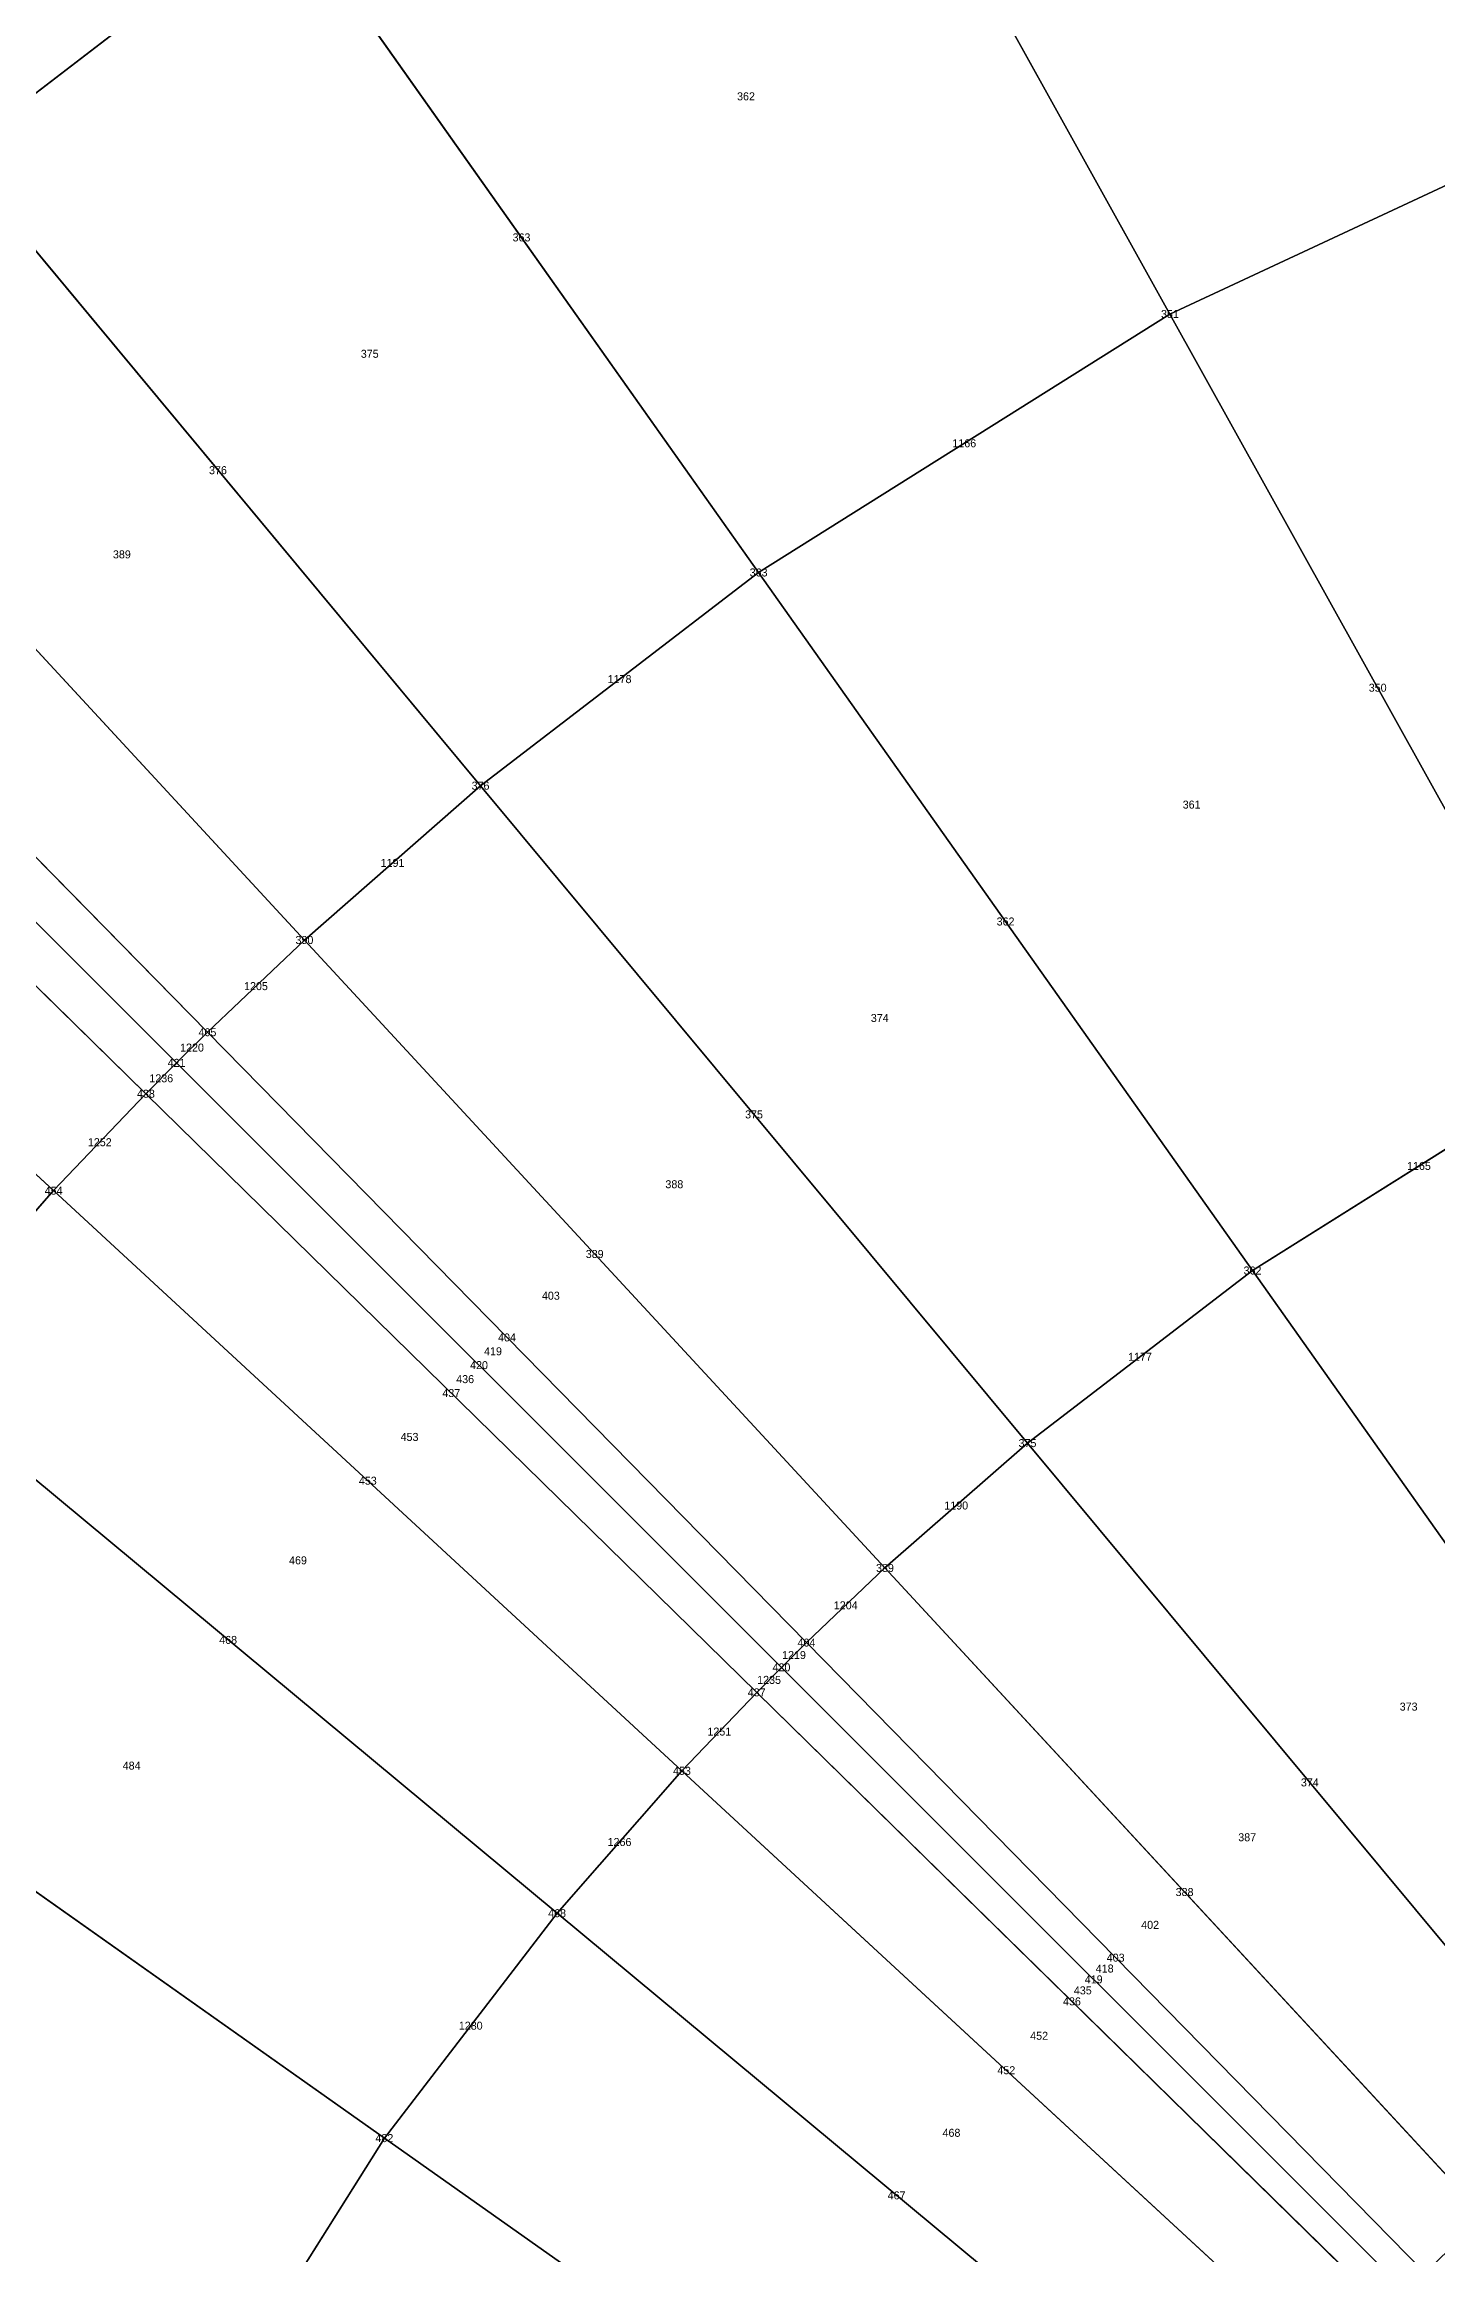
# Model space of a CAD drawing. Header units: metres. Extents: x -1.88 to 1.88, y -1.88 to 1.88.
# Drawn here: x -0.825 to -0.478, y 0.495 to 1.047 of the extents above; entities that cross this region are included whole.
import ezdxf
from ezdxf.enums import TextEntityAlignment as Align

# ---------------------------------------------------------------- set-up
doc = ezdxf.new("R2010")
doc.units = ezdxf.units.M

msp = doc.modelspace()

# ---------------------------------------------------------------- linework, layer by layer
at = {"layer": 'BRANCHES'}
for p, q in [((-0.54424, 0.97961, 2.40321), (-0.64389, 1.15897, 2.2964)), ((-0.76547, 1.08253, 2.2964), (-0.84765, 1.01946, 2.2964)), ((-0.647, 0.915, 2.40321), (-0.76547, 1.08253, 2.2964)), ((-0.40052, 1.04662, 2.40321), (-0.54424, 0.97961, 2.40321)), ((-0.71647, 0.86169, 2.40321), (-0.84765, 1.01946, 2.2964)), ((-0.54424, 0.97961, 2.40321), (-0.647, 0.915, 2.40321)), ((-0.44045, 0.79278, 2.49174), (-0.54424, 0.97961, 2.40321)), ((-0.76046, 0.82312, 2.40321), (-0.8997, 0.97383, 2.2964)), ((-0.78469, 0.80006, 2.40321), (-0.92836, 0.94655, 2.2964)), ((-0.79241, 0.79241, 2.40321), (-0.9375, 0.9375, 2.2964)), ((-0.80006, 0.78469, 2.40321), (-0.94655, 0.92836, 2.2964)), ((-0.647, 0.915, 2.40321), (-0.71647, 0.86169, 2.40321)), ((-0.52361, 0.7405, 2.49174), (-0.647, 0.915, 2.40321)), ((-0.82312, 0.76046, 2.40321), (-0.97383, 0.8997, 2.2964)), ((-0.71647, 0.86169, 2.40321), (-0.76046, 0.82312, 2.40321)), ((-0.57983, 0.69735, 2.49174), (-0.71647, 0.86169, 2.40321)), ((-0.76046, 0.82312, 2.40321), (-0.78469, 0.80006, 2.40321)), ((-0.61543, 0.66614, 2.49174), (-0.76046, 0.82312, 2.40321)), ((-0.78469, 0.80006, 2.40321), (-0.79241, 0.79241, 2.40321)), ((-0.63504, 0.64748, 2.49174), (-0.78469, 0.80006, 2.40321)), ((-0.79241, 0.79241, 2.40321), (-0.80006, 0.78469, 2.40321)), ((-0.64129, 0.64129, 2.49174), (-0.79241, 0.79241, 2.40321)), ((-0.44045, 0.79278, 2.49174), (-0.52361, 0.7405, 2.49174)), ((-0.80006, 0.78469, 2.40321), (-0.82312, 0.76046, 2.40321)), ((-0.64748, 0.63504, 2.49174), (-0.80006, 0.78469, 2.40321)), ((-0.82312, 0.76046, 2.40321), (-0.86169, 0.71647, 2.40321)), ((-0.66614, 0.61543, 2.49174), (-0.82312, 0.76046, 2.40321)), ((-0.52361, 0.7405, 2.49174), (-0.57983, 0.69735, 2.49174)), ((-0.39623, 0.56036, 2.5613), (-0.52361, 0.7405, 2.49174)), ((-0.69735, 0.57983, 2.49174), (-0.86169, 0.71647, 2.40321)), ((-0.57983, 0.69735, 2.49174), (-0.61543, 0.66614, 2.49174)), ((-0.43878, 0.52771, 2.5613), (-0.57983, 0.69735, 2.49174)), ((-0.61543, 0.66614, 2.49174), (-0.63504, 0.64748, 2.49174)), ((-0.46572, 0.50409, 2.5613), (-0.61543, 0.66614, 2.49174)), ((-0.7405, 0.52361, 2.49174), (-0.915, 0.647, 2.40321)), ((-0.63504, 0.64748, 2.49174), (-0.64129, 0.64129, 2.49174)), ((-0.48056, 0.48997, 2.5613), (-0.63504, 0.64748, 2.49174)), ((-0.64129, 0.64129, 2.49174), (-0.64748, 0.63504, 2.49174)), ((-0.48529, 0.48529, 2.5613), (-0.64129, 0.64129, 2.49174)), ((-0.64748, 0.63504, 2.49174), (-0.66614, 0.61543, 2.49174)), ((-0.48997, 0.48056, 2.5613), (-0.64748, 0.63504, 2.49174)), ((-0.66614, 0.61543, 2.49174), (-0.69735, 0.57983, 2.49174)), ((-0.50409, 0.46572, 2.5613), (-0.66614, 0.61543, 2.49174)), ((-0.69735, 0.57983, 2.49174), (-0.7405, 0.52361, 2.49174)), ((-0.52771, 0.43878, 2.5613), (-0.69735, 0.57983, 2.49174)), ((-0.7405, 0.52361, 2.49174), (-0.79278, 0.44045, 2.49174)), ((-0.56036, 0.39623, 2.5613), (-0.7405, 0.52361, 2.49174))]:
    msp.add_line(p, q, dxfattribs=at)
at = {"layer": 'Faces'}
for points in [[(-0.76547, 1.08253, 2.2964), (-0.84765, 1.01946, 2.2964), (-0.97239, 1.16948, 2.1721), (-0.87811, 1.24183, 2.1721)], [(-0.40052, 1.04662, 2.40321), (-0.54424, 0.97961, 2.40321), (-0.64389, 1.15897, 2.2964), (-0.47386, 1.23825, 2.2964)], [(-0.54424, 0.97961, 2.40321), (-0.647, 0.915, 2.40321), (-0.76547, 1.08253, 2.2964), (-0.64389, 1.15897, 2.2964)], [(-0.647, 0.915, 2.40321), (-0.71647, 0.86169, 2.40321), (-0.84765, 1.01946, 2.2964), (-0.76547, 1.08253, 2.2964)], [(-0.32414, 0.84701, 2.49174), (-0.44045, 0.79278, 2.49174), (-0.54424, 0.97961, 2.40321), (-0.40052, 1.04662, 2.40321)], [(-0.71647, 0.86169, 2.40321), (-0.76046, 0.82312, 2.40321), (-0.8997, 0.97383, 2.2964), (-0.84765, 1.01946, 2.2964)], [(-0.44045, 0.79278, 2.49174), (-0.52361, 0.7405, 2.49174), (-0.647, 0.915, 2.40321), (-0.54424, 0.97961, 2.40321)], [(-0.76046, 0.82312, 2.40321), (-0.78469, 0.80006, 2.40321), (-0.92836, 0.94655, 2.2964), (-0.8997, 0.97383, 2.2964)], [(-0.78469, 0.80006, 2.40321), (-0.79241, 0.79241, 2.40321), (-0.9375, 0.9375, 2.2964), (-0.92836, 0.94655, 2.2964)], [(-0.79241, 0.79241, 2.40321), (-0.80006, 0.78469, 2.40321), (-0.94655, 0.92836, 2.2964), (-0.9375, 0.9375, 2.2964)], [(-0.80006, 0.78469, 2.40321), (-0.82312, 0.76046, 2.40321), (-0.97383, 0.8997, 2.2964), (-0.94655, 0.92836, 2.2964)], [(-0.52361, 0.7405, 2.49174), (-0.57983, 0.69735, 2.49174), (-0.71647, 0.86169, 2.40321), (-0.647, 0.915, 2.40321)], [(-0.82312, 0.76046, 2.40321), (-0.86169, 0.71647, 2.40321), (-1.01946, 0.84765, 2.2964), (-0.97383, 0.8997, 2.2964)], [(-0.57983, 0.69735, 2.49174), (-0.61543, 0.66614, 2.49174), (-0.76046, 0.82312, 2.40321), (-0.71647, 0.86169, 2.40321)], [(-0.61543, 0.66614, 2.49174), (-0.63504, 0.64748, 2.49174), (-0.78469, 0.80006, 2.40321), (-0.76046, 0.82312, 2.40321)], [(-0.63504, 0.64748, 2.49174), (-0.64129, 0.64129, 2.49174), (-0.79241, 0.79241, 2.40321), (-0.78469, 0.80006, 2.40321)], [(-0.64129, 0.64129, 2.49174), (-0.64748, 0.63504, 2.49174), (-0.80006, 0.78469, 2.40321), (-0.79241, 0.79241, 2.40321)], [(-0.3333, 0.59993, 2.5613), (-0.39623, 0.56036, 2.5613), (-0.52361, 0.7405, 2.49174), (-0.44045, 0.79278, 2.49174)], [(-0.64748, 0.63504, 2.49174), (-0.66614, 0.61543, 2.49174), (-0.82312, 0.76046, 2.40321), (-0.80006, 0.78469, 2.40321)], [(-0.66614, 0.61543, 2.49174), (-0.69735, 0.57983, 2.49174), (-0.86169, 0.71647, 2.40321), (-0.82312, 0.76046, 2.40321)], [(-0.39623, 0.56036, 2.5613), (-0.43878, 0.52771, 2.5613), (-0.57983, 0.69735, 2.49174), (-0.52361, 0.7405, 2.49174)], [(-0.69735, 0.57983, 2.49174), (-0.7405, 0.52361, 2.49174), (-0.915, 0.647, 2.40321), (-0.86169, 0.71647, 2.40321)], [(-0.43878, 0.52771, 2.5613), (-0.46572, 0.50409, 2.5613), (-0.61543, 0.66614, 2.49174), (-0.57983, 0.69735, 2.49174)], [(-0.46572, 0.50409, 2.5613), (-0.48056, 0.48997, 2.5613), (-0.63504, 0.64748, 2.49174), (-0.61543, 0.66614, 2.49174)], [(-0.7405, 0.52361, 2.49174), (-0.79278, 0.44045, 2.49174), (-0.97961, 0.54424, 2.40321), (-0.915, 0.647, 2.40321)], [(-0.48056, 0.48997, 2.5613), (-0.48529, 0.48529, 2.5613), (-0.64129, 0.64129, 2.49174), (-0.63504, 0.64748, 2.49174)], [(-0.48529, 0.48529, 2.5613), (-0.48997, 0.48056, 2.5613), (-0.64748, 0.63504, 2.49174), (-0.64129, 0.64129, 2.49174)], [(-0.48997, 0.48056, 2.5613), (-0.50409, 0.46572, 2.5613), (-0.66614, 0.61543, 2.49174), (-0.64748, 0.63504, 2.49174)], [(-0.50409, 0.46572, 2.5613), (-0.52771, 0.43878, 2.5613), (-0.69735, 0.57983, 2.49174), (-0.66614, 0.61543, 2.49174)], [(-0.52771, 0.43878, 2.5613), (-0.56036, 0.39623, 2.5613), (-0.7405, 0.52361, 2.49174), (-0.69735, 0.57983, 2.49174)], [(-0.79278, 0.44045, 2.49174), (-0.84701, 0.32414, 2.49174), (-1.04662, 0.40052, 2.40321), (-0.97961, 0.54424, 2.40321)], [(-0.56036, 0.39623, 2.5613), (-0.59993, 0.3333, 2.5613), (-0.79278, 0.44045, 2.49174), (-0.7405, 0.52361, 2.49174)], [(-0.31246, 0.33821, 2.61137), (-0.32242, 0.32873, 2.61137), (-0.48056, 0.48997, 2.5613), (-0.46572, 0.50409, 2.5613)]]:
    msp.add_3dface(points, dxfattribs=at)
at = {"layer": 'NODI-Estradosso'}
for p in [(-0.54424, 0.97961, 2.73064), (-0.647, 0.915, 2.73064), (-0.71647, 0.86169, 2.73064), (-0.76046, 0.82312, 2.73064), (-0.78469, 0.80006, 2.73064), (-0.79241, 0.79241, 2.73064), (-0.80006, 0.78469, 2.73064), (-0.82312, 0.76046, 2.73064), (-0.52361, 0.7405, 2.80887), (-0.57983, 0.69735, 2.80887), (-0.61543, 0.66614, 2.80887), (-0.63504, 0.64748, 2.80887), (-0.64129, 0.64129, 2.80887), (-0.64748, 0.63504, 2.80887), (-0.66614, 0.61543, 2.80887), (-0.69735, 0.57983, 2.80887), (-0.7405, 0.52361, 2.80887)]:
    msp.add_point(p, dxfattribs=at)
at = {"layer": 'NODI-Intradosso'}
for p in [(-0.54424, 0.97961, 2.40321), (-0.647, 0.915, 2.40321), (-0.71647, 0.86169, 2.40321), (-0.76046, 0.82312, 2.40321), (-0.78469, 0.80006, 2.40321), (-0.79241, 0.79241, 2.40321), (-0.80006, 0.78469, 2.40321), (-0.82312, 0.76046, 2.40321), (-0.52361, 0.7405, 2.49174), (-0.57983, 0.69735, 2.49174), (-0.61543, 0.66614, 2.49174), (-0.63504, 0.64748, 2.49174), (-0.64129, 0.64129, 2.49174), (-0.64748, 0.63504, 2.49174), (-0.66614, 0.61543, 2.49174), (-0.69735, 0.57983, 2.49174), (-0.7405, 0.52361, 2.49174)]:
    msp.add_point(p, dxfattribs=at)

# ---------------------------------------------------------------- texts
at = {"layer": 'BRANCHES-Index'}
for s, p in [('363', (-0.70623, 0.99876, 2.3498)), ('1166', (-0.59562, 0.9473, 2.40321)), ('376', (-0.78206, 0.94057, 2.3498)), ('1178', (-0.68173, 0.88834, 2.40321)), ('350', (-0.49234, 0.88619, 2.44747)), ('1191', (-0.73846, 0.8424, 2.40321)), ('362', (-0.5853, 0.82775, 2.44747)), ('1205', (-0.77257, 0.81159, 2.40321)), ('1220', (-0.78855, 0.79623, 2.40321)), ('1236', (-0.79623, 0.78855, 2.40321)), ('375', (-0.64815, 0.77952, 2.44747)), ('1252', (-0.81159, 0.77257, 2.40321)), ('1165', (-0.48203, 0.76664, 2.49174)), ('389', (-0.68795, 0.74463, 2.44747)), ('404', (-0.70986, 0.72377, 2.44747)), ('1177', (-0.55172, 0.71892, 2.49174)), ('420', (-0.71685, 0.71685, 2.44747)), ('437', (-0.72377, 0.70986, 2.44747)), ('453', (-0.74463, 0.68795, 2.44747)), ('1190', (-0.59763, 0.68175, 2.49174)), ('1204', (-0.62524, 0.65681, 2.49174)), ('468', (-0.77952, 0.64815, 2.44747)), ('1219', (-0.63816, 0.64438, 2.49174)), ('1235', (-0.64438, 0.63816, 2.49174)), ('1251', (-0.65681, 0.62524, 2.49174)), ('374', (-0.5093, 0.61253, 2.52652)), ('1266', (-0.68175, 0.59763, 2.49174)), ('388', (-0.54058, 0.58512, 2.52652)), ('403', (-0.5578, 0.56872, 2.52652)), ('419', (-0.56329, 0.56329, 2.52652)), ('436', (-0.56872, 0.5578, 2.52652)), ('1280', (-0.71892, 0.55172, 2.49174)), ('452', (-0.58512, 0.54058, 2.52652)), ('467', (-0.61253, 0.5093, 2.52652))]:
    msp.add_text(s, height=0.002, dxfattribs=at).set_placement(p, align=Align.MIDDLE_CENTER)
at = {"layer": 'Faces-Index'}
for s, p in [('362', (-0.65015, 1.03403, 2.3498)), ('375', (-0.74415, 0.96967, 2.3498)), ('389', (-0.80607, 0.91952, 2.3498)), ('361', (-0.53882, 0.85697, 2.44747)), ('374', (-0.61673, 0.80363, 2.44747)), ('388', (-0.66805, 0.76207, 2.44747)), ('403', (-0.6989, 0.7342, 2.44747)), ('419', (-0.71335, 0.72031, 2.44747)), ('436', (-0.72031, 0.71335, 2.44747)), ('453', (-0.7342, 0.6989, 2.44747)), ('469', (-0.76207, 0.66805, 2.44747)), ('373', (-0.48461, 0.63148, 2.52652)), ('484', (-0.80363, 0.61673, 2.44747)), ('387', (-0.52494, 0.59882, 2.52652)), ('402', (-0.54919, 0.57692, 2.52652)), ('418', (-0.56054, 0.56601, 2.52652)), ('435', (-0.56601, 0.56054, 2.52652)), ('452', (-0.57692, 0.54919, 2.52652)), ('468', (-0.59882, 0.52494, 2.52652))]:
    msp.add_text(s, height=0.002, dxfattribs=at).set_placement(p, align=Align.MIDDLE_CENTER)
at = {"layer": 'NODI-Index'}
for s, p in [('351', (-0.54424, 0.97961, 2.40321)), ('363', (-0.647, 0.915, 2.40321)), ('376', (-0.71647, 0.86169, 2.40321)), ('390', (-0.76046, 0.82312, 2.40321)), ('405', (-0.78469, 0.80006, 2.40321)), ('421', (-0.79241, 0.79241, 2.40321)), ('438', (-0.80006, 0.78469, 2.40321)), ('454', (-0.82312, 0.76046, 2.40321)), ('362', (-0.52361, 0.7405, 2.49174)), ('375', (-0.57983, 0.69735, 2.49174)), ('389', (-0.61543, 0.66614, 2.49174)), ('404', (-0.63504, 0.64748, 2.49174)), ('420', (-0.64129, 0.64129, 2.49174)), ('437', (-0.64748, 0.63504, 2.49174)), ('453', (-0.66614, 0.61543, 2.49174)), ('468', (-0.69735, 0.57983, 2.49174)), ('482', (-0.7405, 0.52361, 2.49174))]:
    msp.add_text(s, height=0.002, dxfattribs=at).set_placement(p, align=Align.MIDDLE_CENTER)

doc.saveas('drawing.dxf')
